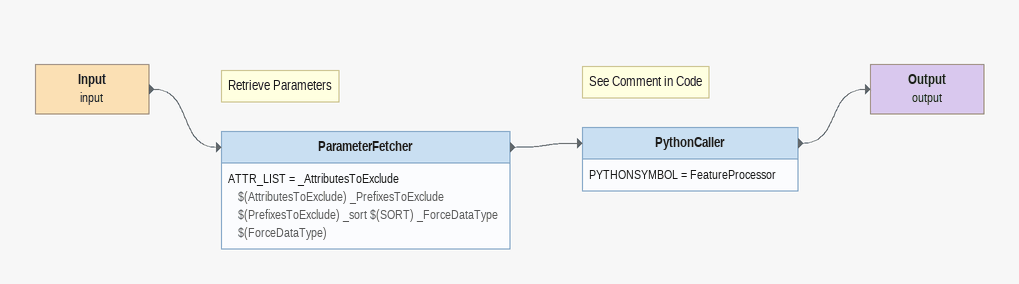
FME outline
Input (input)
    -> ParameterFetcher
Note: Retrieve Parameters
ParameterFetcher
    ATTR_LIST = _AttributesToExclude $(AttributesToExclude) _PrefixesToExclude $(PrefixesToExclude) _sort $(SORT) _ForceDataType $(ForceDataType)
    -> PythonCaller
Note: See Comment in Code
PythonCaller
    PYTHONSYMBOL = FeatureProcessor
    -> Output (output)
Output (output)
